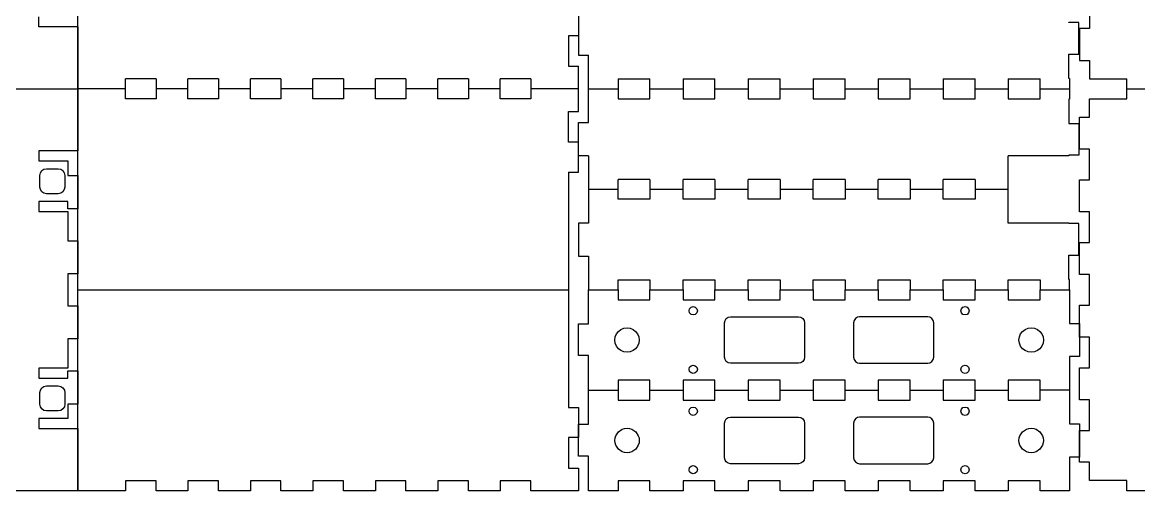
# Model space of a CAD drawing. Extents: x -3 to 935, y 295 to 705.
# Drawn here: x 283.9 to 618.6, y 338.4 to 478.8 of the extents above; entities that cross this region are included whole.
import ezdxf

# ---------------------------------------------------------------- set-up
doc = ezdxf.new("R2010")
doc.units = 0

msp = doc.modelspace()

# ---------------------------------------------------------------- linework, layer by layer
for p, q in [((288.906, 477.467), (288.906, 480.467)), ((300.532, 477.467), (288.906, 477.467)), ((300.532, 477.467), (300.532, 440.267)), ((0.1324, 458.868), (300.532, 458.867)), ((300.532, 440.267), (288.906, 440.267)), ((288.906, 440.267), (288.906, 437.267)), ((288.906, 437.267), (297.532, 437.267)), ((297.532, 437.267), (297.532, 432.942)), ((289.181, 432.942), (289.34, 433.72)), ((289.181, 429.442), (289.181, 432.942)), ((289.34, 433.72), (289.769, 434.356)), ((289.769, 434.356), (290.404, 434.785)), ((290.404, 434.785), (291.182, 434.942)), ((291.182, 434.942), (294.682, 434.942)), ((294.682, 434.942), (295.46, 434.785)), ((295.46, 434.785), (296.095, 434.356)), ((296.095, 434.356), (296.523, 433.72)), ((296.523, 433.72), (296.682, 432.942)), ((296.682, 432.942), (296.682, 429.442)), ((297.532, 432.942), (300.532, 432.942)), ((300.532, 432.942), (300.532, 422.892)), ((289.34, 428.663), (289.181, 429.442)), ((289.769, 428.028), (289.34, 428.663)), ((296.523, 428.663), (296.095, 428.028)), ((296.682, 429.442), (296.523, 428.663)), ((297.532, 425.117), (288.906, 425.117)), ((288.906, 425.117), (288.906, 422.117)), ((290.404, 427.599), (289.769, 428.028)), ((291.182, 427.442), (290.404, 427.599)), ((294.682, 427.442), (291.182, 427.442)), ((295.46, 427.599), (294.682, 427.442)), ((294.682, 427.442), (294.682, 427.442)), ((296.095, 428.028), (295.46, 427.599)), ((297.532, 422.892), (297.532, 425.117)), ((288.906, 422.117), (297.532, 422.117)), ((300.532, 422.892), (297.532, 422.892)), ((297.532, 422.117), (297.532, 413.342)), ((297.532, 413.342), (300.532, 413.342)), ((300.532, 413.342), (300.532, 403.392)), ((300.532, 403.392), (297.532, 403.392)), ((297.532, 403.392), (297.532, 393.842)), ((453.731, 388.401), (453.731, 398.618)), ((453.731, 398.618), (462.557, 398.618)), ((462.557, 398.618), (462.557, 395.625)), ((472.109, 395.625), (472.109, 398.618)), ((472.109, 398.618), (482.057, 398.618)), ((482.057, 398.618), (482.057, 395.625)), ((491.608, 395.625), (491.608, 398.618)), ((491.608, 398.618), (501.557, 398.618)), ((501.557, 398.618), (501.557, 395.625)), ((511.108, 395.625), (511.108, 398.618)), ((511.108, 398.618), (521.057, 398.618)), ((521.057, 398.618), (521.057, 395.625)), ((530.608, 395.625), (530.608, 398.618)), ((530.608, 398.618), (540.556, 398.618)), ((540.556, 398.618), (540.556, 395.625)), ((550.108, 395.625), (550.108, 398.618)), ((550.108, 398.618), (560.056, 398.618)), ((560.056, 398.618), (560.056, 395.625)), ((569.608, 395.625), (569.608, 398.618)), ((569.608, 398.618), (579.558, 398.618)), ((579.558, 398.618), (579.558, 395.625)), ((589.107, 395.625), (589.107, 398.618)), ((589.107, 398.618), (597.931, 398.618)), ((597.931, 398.618), (597.931, 388.518)), ((462.557, 395.625), (472.109, 395.625)), ((482.057, 395.625), (491.608, 395.625)), ((501.557, 395.625), (511.108, 395.625)), ((521.057, 395.625), (530.608, 395.625)), ((540.556, 395.625), (550.108, 395.625)), ((560.056, 395.625), (569.608, 395.625)), ((579.558, 395.625), (589.107, 395.625)), ((297.532, 393.842), (300.532, 393.842)), ((300.532, 393.842), (300.532, 383.892)), ((483.832, 392.333), (483.999, 392.956)), ((483.999, 391.71), (483.832, 392.333)), ((483.999, 392.956), (484.457, 393.413)), ((484.457, 391.253), (483.999, 391.71)), ((484.457, 393.413), (485.081, 393.58)), ((485.081, 393.58), (485.708, 393.413)), ((485.081, 393.58), (485.081, 393.58)), ((485.708, 393.413), (486.166, 392.956)), ((486.166, 391.71), (485.708, 391.253)), ((486.166, 392.956), (486.333, 392.333)), ((486.333, 392.333), (486.166, 391.71)), ((565.332, 392.333), (565.499, 392.956)), ((565.499, 391.71), (565.332, 392.333)), ((565.499, 392.956), (565.956, 393.413)), ((565.956, 391.253), (565.499, 391.71)), ((565.956, 393.413), (566.583, 393.58)), ((566.583, 393.58), (567.208, 393.413)), ((566.583, 393.58), (566.583, 393.58)), ((567.208, 393.413), (567.665, 392.956)), ((567.665, 391.71), (567.208, 391.253)), ((567.665, 392.956), (567.832, 392.333)), ((567.832, 392.333), (567.665, 391.71)), ((450.73, 378.874), (450.73, 388.401)), ((450.73, 388.401), (453.731, 388.401)), ((485.081, 391.086), (484.457, 391.253)), ((485.708, 391.253), (485.081, 391.086)), ((494.482, 388.742), (494.619, 389.429)), ((494.482, 378.369), (494.482, 388.742)), ((494.619, 389.429), (495.008, 390.012)), ((495.008, 390.012), (495.593, 390.401)), ((495.593, 390.401), (496.284, 390.537)), ((496.284, 390.537), (516.683, 390.538)), ((516.683, 390.538), (517.371, 390.401)), ((517.371, 390.401), (517.956, 390.012)), ((517.956, 390.012), (518.345, 389.429)), ((518.345, 389.429), (518.482, 388.742)), ((518.482, 388.742), (518.482, 378.368)), ((533.32, 389.429), (533.182, 388.742)), ((533.182, 388.742), (533.182, 378.368)), ((533.709, 390.012), (533.32, 389.429)), ((534.294, 390.401), (533.709, 390.012)), ((534.982, 390.538), (534.294, 390.401)), ((555.384, 390.537), (534.982, 390.538)), ((556.071, 390.401), (555.384, 390.537)), ((556.656, 390.012), (556.071, 390.401)), ((557.045, 389.429), (556.656, 390.012)), ((557.183, 388.742), (557.045, 389.429)), ((557.183, 378.369), (557.183, 388.742)), ((566.583, 391.086), (565.956, 391.253)), ((567.208, 391.253), (566.583, 391.086)), ((597.931, 388.518), (600.931, 388.518)), ((600.931, 388.518), (600.931, 378.588)), ((461.681, 384.496), (462.049, 385.388)), ((462.049, 385.388), (462.639, 386.153)), ((462.639, 386.153), (463.396, 386.73)), ((463.396, 386.73), (464.274, 387.094)), ((464.274, 387.094), (465.232, 387.221)), ((465.232, 387.221), (466.193, 387.094)), ((465.232, 387.221), (465.232, 387.221)), ((466.193, 387.094), (467.071, 386.73)), ((467.071, 386.73), (467.825, 386.153)), ((467.825, 386.153), (468.415, 385.388)), ((468.415, 385.388), (468.786, 384.496)), ((582.882, 384.496), (583.249, 385.388)), ((583.249, 385.388), (583.839, 386.153)), ((583.839, 386.153), (584.593, 386.73)), ((584.593, 386.73), (585.475, 387.094)), ((585.475, 387.094), (586.432, 387.221)), ((586.432, 387.221), (587.39, 387.094)), ((586.432, 387.221), (586.432, 387.221)), ((587.39, 387.094), (588.269, 386.73)), ((588.269, 386.73), (589.025, 386.153)), ((589.025, 386.153), (589.615, 385.388)), ((589.615, 385.388), (589.983, 384.496)), ((300.532, 383.892), (297.532, 383.892)), ((297.532, 383.892), (297.532, 375.117)), ((461.557, 383.555), (461.681, 384.496)), ((461.681, 382.614), (461.557, 383.555)), ((462.049, 381.722), (461.681, 382.614)), ((462.639, 380.957), (462.049, 381.722)), ((468.415, 381.722), (467.825, 380.957)), ((468.786, 382.614), (468.415, 381.722)), ((468.786, 384.496), (468.907, 383.555)), ((468.907, 383.555), (468.786, 382.614)), ((582.757, 383.555), (582.882, 384.496)), ((582.882, 382.614), (582.757, 383.555)), ((583.249, 381.722), (582.882, 382.614)), ((583.839, 380.957), (583.249, 381.722)), ((589.615, 381.722), (589.025, 380.957)), ((589.983, 382.614), (589.615, 381.722)), ((589.983, 384.496), (590.107, 383.555)), ((590.107, 383.555), (589.983, 382.614)), ((453.731, 378.874), (450.73, 378.874)), ((453.731, 358.275), (453.731, 378.874)), ((463.396, 380.38), (462.639, 380.957)), ((464.274, 380.016), (463.396, 380.38)), ((465.232, 379.889), (464.274, 380.016)), ((466.193, 380.016), (465.232, 379.889)), ((467.071, 380.38), (466.193, 380.016)), ((467.825, 380.957), (467.071, 380.38)), ((494.619, 377.681), (494.482, 378.369)), ((518.482, 378.368), (518.345, 377.681)), ((533.182, 378.368), (533.32, 377.681)), ((557.045, 377.681), (557.183, 378.369)), ((584.593, 380.38), (583.839, 380.957)), ((585.475, 380.016), (584.593, 380.38)), ((586.432, 379.889), (585.475, 380.016)), ((587.39, 380.016), (586.432, 379.889)), ((588.269, 380.38), (587.39, 380.016)), ((589.025, 380.957), (588.269, 380.38)), ((597.931, 378.588), (597.931, 358.392)), ((600.931, 378.588), (597.931, 378.588)), ((297.532, 375.117), (288.906, 375.117)), ((288.906, 375.117), (288.906, 372.117)), ((483.832, 374.777), (483.999, 375.4)), ((483.999, 375.4), (484.457, 375.857)), ((484.457, 375.857), (485.081, 376.024)), ((485.081, 376.024), (485.708, 375.857)), ((485.081, 376.024), (485.081, 376.024)), ((485.708, 375.857), (486.166, 375.4)), ((486.166, 375.4), (486.333, 374.777)), ((495.008, 377.099), (494.619, 377.681)), ((495.593, 376.71), (495.008, 377.099)), ((496.284, 376.573), (495.593, 376.71)), ((516.683, 376.572), (496.284, 376.573)), ((517.371, 376.709), (516.683, 376.572)), ((517.956, 377.098), (517.371, 376.709)), ((518.345, 377.681), (517.956, 377.098)), ((533.32, 377.681), (533.709, 377.098)), ((533.709, 377.098), (534.294, 376.709)), ((534.294, 376.709), (534.982, 376.572)), ((534.982, 376.572), (555.384, 376.573)), ((555.384, 376.573), (556.071, 376.71)), ((556.071, 376.71), (556.656, 377.099)), ((556.656, 377.099), (557.045, 377.681)), ((565.332, 374.777), (565.499, 375.4)), ((565.499, 375.4), (565.956, 375.857)), ((565.956, 375.857), (566.583, 376.024)), ((566.583, 376.024), (567.208, 375.857)), ((566.583, 376.024), (566.583, 376.024)), ((567.208, 375.857), (567.665, 375.4)), ((567.665, 375.4), (567.832, 374.777)), ((288.906, 372.117), (297.532, 372.117)), ((297.532, 372.117), (297.532, 374.342)), ((297.532, 374.342), (300.532, 374.342)), ((300.532, 374.342), (300.532, 364.292)), ((483.999, 374.153), (483.832, 374.777)), ((484.457, 373.697), (483.999, 374.153)), ((485.081, 373.53), (484.457, 373.697)), ((485.708, 373.697), (485.081, 373.53)), ((486.166, 374.153), (485.708, 373.697)), ((486.333, 374.777), (486.166, 374.153)), ((565.499, 374.153), (565.332, 374.777)), ((565.956, 373.697), (565.499, 374.153)), ((566.583, 373.53), (565.956, 373.697)), ((567.208, 373.697), (566.583, 373.53)), ((567.665, 374.153), (567.208, 373.697)), ((567.832, 374.777), (567.665, 374.153)), ((289.181, 367.792), (289.335, 368.557)), ((289.335, 368.557), (289.769, 369.206)), ((289.769, 369.206), (290.417, 369.64)), ((290.417, 369.64), (291.182, 369.792)), ((291.182, 369.792), (294.682, 369.792)), ((294.682, 369.792), (295.447, 369.64)), ((295.447, 369.64), (296.095, 369.206)), ((296.095, 369.206), (296.529, 368.557)), ((296.529, 368.557), (296.682, 367.792)), ((453.731, 368.492), (462.557, 368.492)), ((462.557, 371.485), (462.557, 365.499)), ((472.109, 371.485), (462.557, 371.485)), ((472.109, 365.499), (472.109, 371.485)), ((472.109, 368.492), (482.057, 368.492)), ((482.057, 371.485), (482.057, 365.499)), ((491.608, 371.485), (482.057, 371.485)), ((491.608, 365.499), (491.608, 371.485)), ((491.608, 368.492), (501.557, 368.492)), ((501.557, 371.485), (501.557, 365.499)), ((511.108, 371.485), (501.557, 371.485)), ((511.108, 365.499), (511.108, 371.485)), ((511.108, 368.492), (521.057, 368.492)), ((521.057, 371.485), (521.057, 365.499)), ((530.608, 371.485), (521.057, 371.485)), ((530.608, 365.499), (530.608, 371.485)), ((530.608, 368.492), (540.556, 368.492)), ((540.556, 371.485), (540.556, 365.499)), ((550.108, 371.485), (540.556, 371.485)), ((550.108, 365.499), (550.108, 371.485)), ((550.108, 368.492), (560.056, 368.492)), ((560.056, 371.485), (560.056, 365.499)), ((569.608, 371.485), (560.056, 371.485)), ((569.608, 365.499), (569.608, 371.485)), ((569.608, 368.492), (579.558, 368.492)), ((579.558, 371.485), (579.558, 365.499)), ((589.107, 371.485), (579.558, 371.485)), ((589.107, 365.499), (589.107, 371.485)), ((597.931, 368.493), (589.107, 368.493)), ((289.181, 364.292), (289.181, 367.792)), ((296.682, 367.792), (296.682, 364.292)), ((462.557, 365.499), (472.109, 365.499)), ((482.057, 365.499), (491.608, 365.499)), ((501.557, 365.499), (511.108, 365.499)), ((521.057, 365.499), (530.608, 365.499)), ((540.556, 365.499), (550.108, 365.499)), ((560.056, 365.499), (569.608, 365.499)), ((579.558, 365.499), (589.107, 365.499)), ((289.335, 363.526), (289.181, 364.292)), ((289.769, 362.878), (289.335, 363.526)), ((290.417, 362.444), (289.769, 362.878)), ((291.182, 362.292), (290.417, 362.444)), ((294.682, 362.292), (291.182, 362.292)), ((295.447, 362.444), (294.682, 362.292)), ((294.682, 362.292), (294.682, 362.292)), ((296.095, 362.878), (295.447, 362.444)), ((296.529, 363.526), (296.095, 362.878)), ((296.682, 364.292), (296.529, 363.526)), ((300.532, 364.292), (297.532, 364.292)), ((297.532, 364.292), (297.532, 359.967)), ((483.832, 362.207), (483.999, 362.83)), ((483.999, 361.584), (483.832, 362.207)), ((483.999, 362.83), (484.457, 363.287)), ((484.457, 361.127), (483.999, 361.584)), ((484.457, 363.287), (485.081, 363.454)), ((485.081, 363.454), (485.708, 363.287)), ((485.081, 363.454), (485.081, 363.454)), ((485.708, 363.287), (486.166, 362.83)), ((486.166, 361.584), (485.708, 361.127)), ((486.166, 362.83), (486.333, 362.207)), ((486.333, 362.207), (486.166, 361.584)), ((565.332, 362.207), (565.499, 362.83)), ((565.499, 361.584), (565.332, 362.207)), ((565.499, 362.83), (565.956, 363.287)), ((565.956, 361.127), (565.499, 361.584)), ((565.956, 363.287), (566.583, 363.454)), ((566.583, 363.454), (567.208, 363.287)), ((566.583, 363.454), (566.583, 363.454)), ((567.208, 363.287), (567.665, 362.83)), ((567.665, 361.584), (567.208, 361.127)), ((567.665, 362.83), (567.832, 362.207)), ((567.832, 362.207), (567.665, 361.584)), ((297.532, 359.967), (288.906, 359.967)), ((288.906, 359.967), (288.906, 356.967)), ((450.73, 348.748), (450.73, 358.275)), ((450.73, 358.275), (453.731, 358.275)), ((485.081, 360.96), (484.457, 361.127)), ((485.708, 361.127), (485.081, 360.96)), ((494.482, 358.616), (494.619, 359.303)), ((494.482, 348.243), (494.482, 358.616)), ((494.619, 359.303), (495.008, 359.886)), ((495.008, 359.886), (495.593, 360.275)), ((495.593, 360.275), (496.284, 360.412)), ((496.284, 360.412), (516.683, 360.412)), ((516.683, 360.412), (517.371, 360.275)), ((517.371, 360.275), (517.956, 359.886)), ((517.956, 359.886), (518.345, 359.303)), ((518.345, 359.303), (518.482, 358.616)), ((518.482, 358.616), (518.482, 348.242)), ((533.32, 359.303), (533.182, 358.616)), ((533.182, 358.616), (533.182, 348.242)), ((533.709, 359.886), (533.32, 359.303)), ((534.294, 360.275), (533.709, 359.886)), ((534.982, 360.412), (534.294, 360.275)), ((555.384, 360.412), (534.982, 360.412)), ((556.071, 360.275), (555.384, 360.412)), ((556.656, 359.886), (556.071, 360.275)), ((557.045, 359.303), (556.656, 359.886)), ((557.183, 358.616), (557.045, 359.303)), ((557.183, 348.243), (557.183, 358.616)), ((566.583, 360.96), (565.956, 361.127)), ((567.208, 361.127), (566.583, 360.96)), ((597.931, 358.392), (600.931, 358.392)), ((600.931, 358.392), (600.931, 348.462)), ((288.906, 356.967), (300.532, 356.967)), ((300.532, 356.967), (300.532, 338.367)), ((461.631, 354.168), (461.846, 354.856)), ((461.846, 354.856), (462.634, 356.021)), ((462.634, 356.021), (463.801, 356.807)), ((463.801, 356.807), (464.491, 357.02)), ((464.491, 357.02), (465.232, 357.095)), ((465.232, 357.095), (465.973, 357.02)), ((465.232, 357.095), (465.232, 357.095)), ((465.973, 357.02), (466.664, 356.807)), ((466.664, 356.807), (467.83, 356.021)), ((467.83, 356.021), (468.619, 354.856)), ((468.619, 354.856), (468.833, 354.168)), ((582.831, 354.168), (583.046, 354.856)), ((583.046, 354.856), (583.834, 356.021)), ((583.834, 356.021), (585.001, 356.807)), ((585.001, 356.807), (585.692, 357.02)), ((585.692, 357.02), (586.432, 357.095)), ((586.432, 357.095), (587.173, 357.02)), ((586.432, 357.095), (586.432, 357.095)), ((587.173, 357.02), (587.864, 356.807)), ((587.864, 356.807), (589.031, 356.021)), ((589.031, 356.021), (589.819, 354.856)), ((589.819, 354.856), (590.033, 354.168)), ((461.557, 353.429), (461.631, 354.168)), ((461.631, 352.69), (461.557, 353.429)), ((461.846, 352.002), (461.631, 352.69)), ((462.634, 350.837), (461.846, 352.002)), ((468.619, 352.002), (467.83, 350.837)), ((468.833, 352.69), (468.619, 352.002)), ((468.833, 354.168), (468.907, 353.429)), ((468.907, 353.429), (468.833, 352.69)), ((582.757, 353.429), (582.831, 354.168)), ((582.831, 352.69), (582.757, 353.429)), ((583.046, 352.002), (582.831, 352.69)), ((583.834, 350.837), (583.046, 352.002)), ((589.819, 352.002), (589.031, 350.837)), ((590.033, 352.69), (589.819, 352.002)), ((590.033, 354.168), (590.107, 353.429)), ((590.107, 353.429), (590.033, 352.69)), ((453.731, 348.748), (450.73, 348.748)), ((453.731, 338.367), (453.731, 348.748)), ((463.801, 350.051), (462.634, 350.837)), ((464.491, 349.837), (463.801, 350.051)), ((465.232, 349.763), (464.491, 349.837)), ((465.973, 349.837), (465.232, 349.763)), ((466.664, 350.051), (465.973, 349.837)), ((467.83, 350.837), (466.664, 350.051)), ((494.619, 347.555), (494.482, 348.243)), ((518.482, 348.242), (518.345, 347.555)), ((533.182, 348.242), (533.32, 347.555)), ((557.045, 347.555), (557.183, 348.243)), ((585.001, 350.051), (583.834, 350.837)), ((585.692, 349.837), (585.001, 350.051)), ((586.432, 349.763), (585.692, 349.837)), ((587.173, 349.837), (586.432, 349.763)), ((587.864, 350.051), (587.173, 349.837)), ((589.031, 350.837), (587.864, 350.051)), ((600.931, 348.462), (597.931, 348.462)), ((597.931, 348.462), (597.931, 338.367)), ((483.832, 344.651), (483.999, 345.274)), ((483.999, 345.274), (484.457, 345.731)), ((484.457, 345.731), (485.081, 345.898)), ((485.081, 345.898), (485.708, 345.731)), ((485.081, 345.898), (485.081, 345.898)), ((485.708, 345.731), (486.166, 345.274)), ((486.166, 345.274), (486.333, 344.651)), ((495.008, 346.973), (494.619, 347.555)), ((495.593, 346.584), (495.008, 346.973)), ((496.284, 346.447), (495.593, 346.584)), ((516.683, 346.446), (496.284, 346.447)), ((517.371, 346.583), (516.683, 346.446)), ((517.956, 346.972), (517.371, 346.583)), ((518.345, 347.555), (517.956, 346.972)), ((533.32, 347.555), (533.709, 346.972)), ((533.709, 346.972), (534.294, 346.583)), ((534.294, 346.583), (534.982, 346.446)), ((534.982, 346.446), (555.384, 346.447)), ((555.384, 346.447), (556.071, 346.584)), ((556.071, 346.584), (556.656, 346.973)), ((556.656, 346.973), (557.045, 347.555)), ((565.332, 344.651), (565.499, 345.274)), ((565.499, 345.274), (565.956, 345.731)), ((565.956, 345.731), (566.583, 345.898)), ((566.583, 345.898), (567.208, 345.731)), ((566.583, 345.898), (566.583, 345.898)), ((567.208, 345.731), (567.665, 345.274)), ((567.665, 345.274), (567.832, 344.651)), ((483.999, 344.028), (483.832, 344.651)), ((484.457, 343.571), (483.999, 344.028)), ((485.081, 343.404), (484.457, 343.571)), ((485.708, 343.571), (485.081, 343.404)), ((486.166, 344.028), (485.708, 343.571)), ((486.333, 344.651), (486.166, 344.028)), ((565.499, 344.028), (565.332, 344.651)), ((565.956, 343.571), (565.499, 344.028)), ((566.583, 343.404), (565.956, 343.571)), ((567.208, 343.571), (566.583, 343.404)), ((567.665, 344.028), (567.208, 343.571)), ((567.832, 344.651), (567.665, 344.028)), ((300.532, 338.367), (0.1324, 338.367)), ((462.557, 338.367), (453.731, 338.367)), ((472.109, 341.359), (462.557, 341.359)), ((462.557, 341.359), (462.557, 338.367)), ((472.109, 338.367), (472.109, 341.359)), ((482.057, 338.367), (472.109, 338.367)), ((491.608, 341.359), (482.057, 341.359)), ((482.057, 341.359), (482.057, 338.367)), ((491.608, 338.367), (491.608, 341.359)), ((501.557, 338.367), (491.608, 338.367)), ((511.108, 341.359), (501.557, 341.359)), ((501.557, 341.359), (501.557, 338.367)), ((511.108, 338.367), (511.108, 341.359)), ((521.057, 338.367), (511.108, 338.367)), ((530.608, 341.359), (521.057, 341.359)), ((521.057, 341.359), (521.057, 338.367)), ((530.608, 338.367), (530.608, 341.359)), ((540.556, 338.367), (530.608, 338.367)), ((550.108, 341.359), (540.556, 341.359)), ((540.556, 341.359), (540.556, 338.367)), ((550.108, 338.367), (550.108, 341.359)), ((560.056, 338.367), (550.108, 338.367)), ((569.608, 341.359), (560.056, 341.359)), ((560.056, 341.359), (560.056, 338.367)), ((569.608, 338.367), (569.608, 341.359)), ((579.558, 338.367), (569.608, 338.367)), ((589.107, 341.359), (579.558, 341.359)), ((579.558, 341.359), (579.558, 338.367)), ((589.107, 338.367), (589.107, 341.359)), ((597.931, 338.367), (589.107, 338.367))]:
    msp.add_line(p, q)
at = {"layer": 'Layer 1'}
for p, q in [((300.532, 338.367), (300.532, 699.867)), ((603.932, 486.154), (603.932, 476.964)), ((450.73, 483.819), (450.73, 468.967)), ((597.73, 478.784), (597.73, 478.892)), ((600.73, 478.784), (597.73, 478.784)), ((600.73, 469.239), (600.73, 478.784)), ((603.932, 476.964), (600.931, 476.964)), ((600.931, 476.964), (600.931, 467.374)), ((450.73, 474.831), (447.733, 474.831)), ((447.733, 474.831), (447.733, 465.657)), ((450.73, 468.967), (453.731, 468.967)), ((453.731, 448.768), (453.731, 468.967)), ((597.73, 461.951), (597.73, 469.239)), ((597.73, 469.239), (600.73, 469.239)), ((447.733, 465.657), (450.73, 465.657)), ((450.73, 452.078), (450.73, 465.657)), ((600.931, 467.374), (603.932, 467.374)), ((603.932, 467.374), (603.932, 461.875)), ((597.931, 461.951), (597.73, 461.951)), ((597.931, 461.951), (597.931, 455.784)), ((314.851, 458.868), (300.532, 458.868)), ((324.016, 461.87), (314.851, 461.87)), ((314.851, 455.865), (314.851, 461.87)), ((324.016, 461.87), (324.016, 455.865)), ((333.584, 458.867), (324.016, 458.867)), ((342.749, 461.87), (333.584, 461.87)), ((333.584, 455.865), (333.584, 461.87)), ((342.749, 461.87), (342.749, 455.865)), ((352.316, 458.867), (342.749, 458.867)), ((361.481, 461.87), (352.316, 461.87)), ((352.316, 455.865), (352.316, 461.87)), ((361.481, 461.87), (361.481, 455.865)), ((371.049, 458.868), (361.481, 458.868)), ((380.214, 461.87), (371.049, 461.87)), ((371.049, 455.865), (371.049, 461.87)), ((380.214, 461.87), (380.214, 455.865)), ((389.781, 458.867), (380.214, 458.867)), ((398.946, 461.87), (389.781, 461.87)), ((389.781, 455.865), (389.781, 461.87)), ((398.946, 461.87), (398.946, 455.865)), ((408.514, 458.867), (398.946, 458.867)), ((417.679, 461.87), (408.514, 461.87)), ((408.514, 455.865), (408.514, 461.87)), ((417.679, 461.87), (417.679, 455.865)), ((427.246, 458.867), (417.679, 458.867)), ((436.411, 461.87), (427.246, 461.87)), ((427.246, 455.865), (427.246, 461.87)), ((436.411, 461.87), (436.411, 455.865)), ((450.73, 458.867), (436.411, 458.867)), ((453.731, 458.868), (462.557, 458.868)), ((462.557, 461.86), (472.106, 461.86)), ((462.557, 461.86), (462.557, 455.875)), ((472.106, 455.875), (472.106, 461.86)), ((472.106, 458.868), (482.057, 458.868)), ((482.057, 461.86), (491.606, 461.86)), ((482.057, 461.86), (482.057, 455.875)), ((491.606, 455.875), (491.606, 461.86)), ((491.606, 458.868), (501.557, 458.868)), ((501.557, 461.86), (511.106, 461.86)), ((501.557, 461.86), (501.557, 455.875)), ((511.106, 455.875), (511.106, 461.86)), ((511.106, 458.868), (521.057, 458.868)), ((521.057, 461.86), (530.605, 461.86)), ((521.057, 461.86), (521.057, 455.875)), ((530.605, 455.875), (530.605, 461.86)), ((530.605, 458.868), (540.556, 458.868)), ((540.556, 461.86), (550.105, 461.86)), ((540.556, 461.86), (540.556, 455.875)), ((550.105, 455.875), (550.105, 461.86)), ((550.105, 458.867), (560.056, 458.867)), ((560.056, 461.86), (569.608, 461.86)), ((560.056, 461.86), (560.056, 455.875)), ((569.608, 455.875), (569.608, 461.86)), ((569.608, 458.867), (579.556, 458.867)), ((579.556, 461.86), (589.107, 461.86)), ((579.556, 461.86), (579.556, 455.875)), ((589.107, 455.875), (589.107, 461.86)), ((589.107, 458.867), (597.931, 458.867)), ((603.932, 461.875), (615.052, 461.875)), ((615.052, 455.86), (615.052, 461.875)), ((615.052, 458.867), (624.617, 458.867)), ((324.016, 455.865), (314.851, 455.865)), ((342.749, 455.865), (333.584, 455.865)), ((361.481, 455.865), (352.316, 455.865)), ((380.214, 455.865), (371.049, 455.865)), ((398.946, 455.865), (389.781, 455.865)), ((417.679, 455.865), (408.514, 455.865)), ((436.411, 455.865), (427.246, 455.865)), ((462.557, 455.875), (472.106, 455.875)), ((482.057, 455.875), (491.606, 455.875)), ((501.557, 455.875), (511.106, 455.875)), ((521.057, 455.875), (530.605, 455.875)), ((540.556, 455.875), (550.105, 455.875)), ((560.056, 455.875), (569.608, 455.875)), ((579.556, 455.875), (589.107, 455.875)), ((597.931, 455.784), (597.73, 455.784)), ((597.73, 455.784), (597.73, 448.496)), ((603.932, 450.361), (603.932, 455.86)), ((603.932, 455.86), (615.052, 455.86)), ((447.733, 442.904), (447.733, 452.078)), ((447.733, 452.078), (450.73, 452.078)), ((450.73, 448.768), (453.731, 448.768)), ((450.73, 433.916), (450.73, 448.768)), ((600.931, 440.771), (600.931, 450.361)), ((600.931, 450.361), (603.932, 450.361)), ((597.73, 448.496), (600.73, 448.496)), ((600.73, 448.496), (600.73, 438.951)), ((450.73, 442.904), (447.733, 442.904)), ((453.731, 438.843), (450.73, 438.843)), ((453.731, 438.843), (453.731, 418.643)), ((579.556, 418.643), (579.556, 438.843)), ((597.73, 438.843), (579.556, 438.843)), ((600.73, 438.951), (597.73, 438.951)), ((597.73, 438.951), (597.73, 438.843)), ((603.932, 440.771), (600.931, 440.771)), ((603.932, 431.581), (603.932, 440.771)), ((447.733, 433.916), (450.73, 433.916)), ((447.733, 433.916), (447.733, 363.319)), ((462.557, 428.743), (453.731, 428.743)), ((462.557, 425.75), (462.557, 431.735)), ((472.106, 431.735), (462.557, 431.735)), ((472.106, 431.735), (472.106, 425.75)), ((482.057, 428.743), (472.106, 428.743)), ((482.057, 425.75), (482.057, 431.735)), ((491.606, 431.735), (482.057, 431.735)), ((491.606, 431.735), (491.606, 425.75)), ((501.557, 428.743), (491.606, 428.743)), ((501.557, 425.75), (501.557, 431.735)), ((511.106, 431.735), (501.557, 431.735)), ((511.106, 431.735), (511.106, 425.75)), ((521.057, 428.743), (511.106, 428.743)), ((521.057, 425.75), (521.057, 431.735)), ((530.605, 431.735), (521.057, 431.735)), ((530.605, 431.735), (530.605, 425.75)), ((540.556, 428.743), (530.605, 428.743)), ((540.556, 425.75), (540.556, 431.735)), ((550.105, 431.735), (540.556, 431.735)), ((550.105, 431.735), (550.105, 425.75)), ((560.056, 428.743), (550.105, 428.743)), ((560.056, 425.75), (560.056, 431.735)), ((569.608, 431.735), (560.056, 431.735)), ((569.608, 431.735), (569.608, 425.75)), ((579.556, 428.743), (569.608, 428.743)), ((600.931, 421.991), (600.931, 431.581)), ((600.931, 431.581), (603.932, 431.581)), ((472.106, 425.75), (462.557, 425.75)), ((491.606, 425.75), (482.057, 425.75)), ((511.106, 425.75), (501.557, 425.75)), ((530.605, 425.75), (521.057, 425.75)), ((550.105, 425.75), (540.556, 425.75)), ((569.608, 425.75), (560.056, 425.75)), ((603.932, 421.991), (600.931, 421.991)), ((603.932, 412.802), (603.932, 421.991)), ((453.731, 418.643), (450.73, 418.643)), ((450.73, 418.643), (450.73, 408.717)), ((597.73, 418.643), (579.556, 418.643)), ((597.73, 418.535), (597.73, 418.643)), ((600.73, 418.535), (597.73, 418.535)), ((600.73, 408.99), (600.73, 418.535)), ((600.931, 403.212), (600.931, 412.802)), ((600.931, 412.802), (603.932, 412.802)), ((450.73, 408.717), (453.731, 408.717)), ((453.731, 408.717), (453.731, 398.618)), ((597.73, 401.702), (597.73, 408.99)), ((597.73, 408.99), (600.73, 408.99)), ((597.931, 401.702), (597.73, 401.702)), ((597.931, 398.618), (597.931, 401.702)), ((603.932, 403.212), (600.931, 403.212)), ((603.932, 394.023), (603.932, 403.212)), ((300.532, 398.618), (447.733, 398.618)), ((453.731, 398.618), (462.557, 398.618)), ((462.557, 398.618), (462.557, 401.61)), ((462.557, 401.61), (472.106, 401.61)), ((472.106, 401.61), (472.106, 398.618)), ((472.106, 398.618), (482.057, 398.618)), ((482.057, 398.618), (482.057, 401.61)), ((482.057, 401.61), (491.606, 401.61)), ((491.606, 401.61), (491.606, 398.618)), ((491.606, 398.618), (501.557, 398.618)), ((501.557, 398.618), (501.557, 401.61)), ((501.557, 401.61), (511.106, 401.61)), ((511.106, 401.61), (511.106, 398.618)), ((511.106, 398.618), (521.057, 398.618)), ((521.057, 398.618), (521.057, 401.61)), ((521.057, 401.61), (530.605, 401.61)), ((530.605, 401.61), (530.605, 398.618)), ((530.605, 398.618), (540.556, 398.618)), ((540.556, 398.618), (540.556, 401.61)), ((540.556, 401.61), (550.105, 401.61)), ((550.105, 401.61), (550.105, 398.618)), ((550.105, 398.618), (560.056, 398.618)), ((560.056, 398.618), (560.056, 401.61)), ((560.056, 401.61), (569.608, 401.61)), ((569.608, 401.61), (569.608, 398.618)), ((569.608, 398.618), (579.556, 398.618)), ((579.556, 398.618), (579.556, 401.61)), ((579.556, 401.61), (589.107, 401.61)), ((589.107, 401.61), (589.107, 398.618)), ((589.107, 398.618), (597.931, 398.618)), ((600.931, 384.433), (600.931, 394.023)), ((600.931, 394.023), (603.932, 394.023)), ((603.932, 384.433), (600.931, 384.433)), ((603.932, 375.244), (603.932, 384.433)), ((600.931, 365.654), (600.931, 375.244)), ((600.931, 375.244), (603.932, 375.244)), ((603.932, 365.654), (600.931, 365.654)), ((603.932, 356.464), (603.932, 365.654)), ((447.733, 363.319), (450.73, 363.319)), ((450.73, 363.319), (450.73, 354.331)), ((600.931, 346.874), (600.931, 356.464)), ((600.931, 356.464), (603.932, 356.464)), ((450.73, 354.331), (447.733, 354.331)), ((447.733, 354.331), (447.733, 345.157)), ((447.733, 345.157), (450.73, 345.157)), ((450.73, 345.157), (450.73, 338.367)), ((603.932, 346.874), (600.931, 346.874)), ((603.932, 341.375), (603.932, 346.874)), ((314.851, 338.367), (300.532, 338.367)), ((324.016, 341.37), (314.851, 341.37)), ((314.851, 341.37), (314.851, 338.367)), ((324.016, 338.367), (324.016, 341.37)), ((333.584, 338.367), (324.016, 338.367)), ((342.749, 341.37), (333.584, 341.37)), ((333.584, 341.37), (333.584, 338.367)), ((342.749, 338.367), (342.749, 341.37)), ((352.316, 338.367), (342.749, 338.367)), ((361.481, 341.37), (352.316, 341.37)), ((352.316, 341.37), (352.316, 338.367)), ((361.481, 338.367), (361.481, 341.37)), ((371.049, 338.367), (361.481, 338.367)), ((380.214, 341.37), (371.049, 341.37)), ((371.049, 341.37), (371.049, 338.367)), ((380.214, 338.367), (380.214, 341.37)), ((389.781, 338.367), (380.214, 338.367)), ((398.946, 341.37), (389.781, 341.37)), ((389.781, 341.37), (389.781, 338.367)), ((398.946, 338.367), (398.946, 341.37)), ((408.514, 338.367), (398.946, 338.367)), ((417.679, 341.37), (408.514, 341.37)), ((408.514, 341.37), (408.514, 338.367)), ((417.679, 338.367), (417.679, 341.37)), ((427.246, 338.367), (417.679, 338.367)), ((436.411, 341.37), (427.246, 341.37)), ((427.246, 341.37), (427.246, 338.367)), ((436.411, 338.367), (436.411, 341.37)), ((450.73, 338.367), (436.411, 338.367)), ((615.052, 341.375), (603.932, 341.375)), ((615.052, 338.367), (615.052, 341.375)), ((624.617, 338.367), (615.052, 338.367))]:
    msp.add_line(p, q, dxfattribs=at)

doc.saveas('drawing.dxf')
